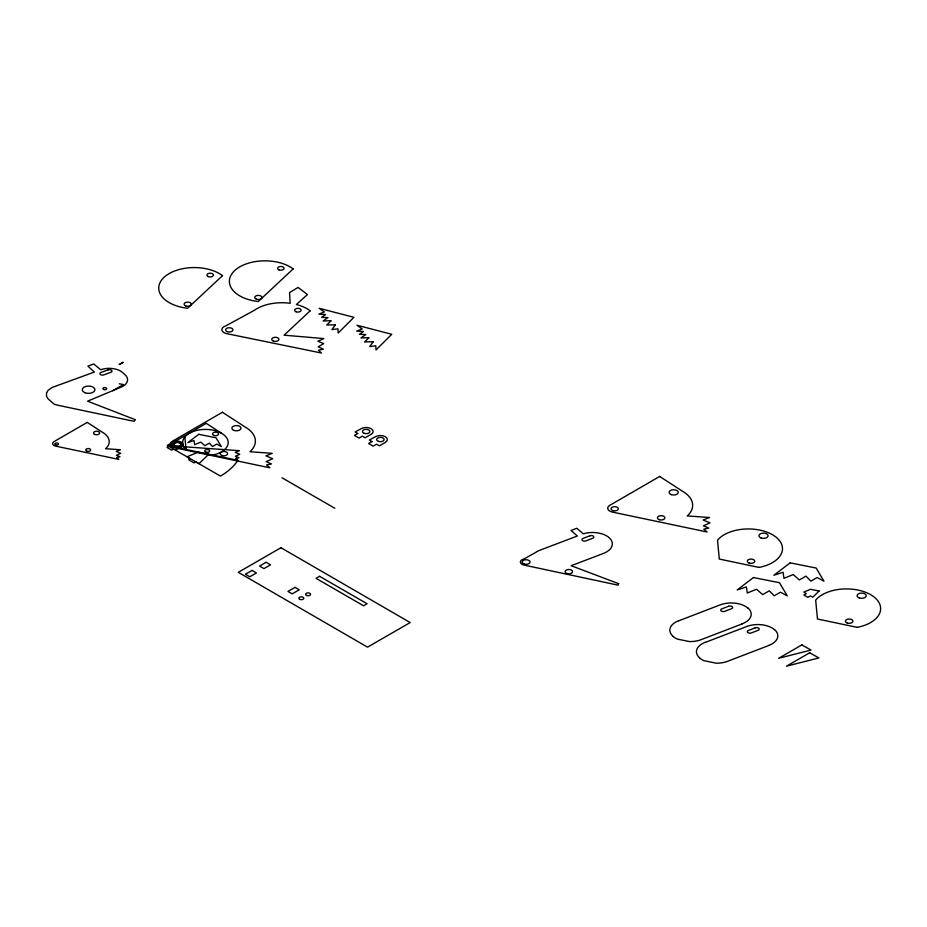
<?xml version="1.0" encoding="UTF-8"?>
<svg xmlns="http://www.w3.org/2000/svg" width="927" height="927" viewBox="0 0 927 927"><rect width="100%" height="100%" fill="white"/><g stroke="black" fill="none" stroke-linecap="round" stroke-linejoin="round"><path stroke-width="1.39" d="M189.328 433.257L206.211 423.326L221.518 433.257M168.923 446.374L167.034 447.463L171.669 450.151L173.558 449.05M175.4 450.116L181.333 446.687M801.948 644.844L778.668 658.274L811.021 650.082L801.843 644.902M809.792 652.724L786.525 666.165L818.865 657.961L809.688 652.782M189.56 433.129L172.955 442.573A4.716 2.723 0 0 0 174.647 447.081L237.822 460.348A74.681 43.117 0 0 1 220.452 476.096L167.242 445.412L173.384 442.098M112.746 390.696L123.465 384.531L119.293 383.79M678.761 620.789L720.152 604.891A20.035 11.564 0 0 1 747.927 608.124M742.168 623.906L700.777 639.792A20.255 11.692 0 0 1 689.584 641.6L677.266 639.074A19.664 11.356 0 0 1 673.199 636.525M705.366 642.376L746.756 626.49A20.035 11.564 0 0 1 774.543 629.711M768.784 645.493L727.394 661.391A20.255 11.692 0 0 1 716.189 663.199L703.883 660.661A19.664 11.356 0 0 1 699.804 658.124M167.636 445.597L239.409 450.696L235.238 452.399L239.722 454.276L235.388 456.246L238.946 457.764L235.632 458.448L237.822 460.348M282.028 477.776L334.844 508.274M184.879 436.895L186.072 449.479A22.769 13.14 0 0 1 194.994 430.87A22.769 13.14 0 0 1 226.42 437.474A22.769 13.14 0 0 1 212.538 455.041M699.862 658.1A19.479 11.251 0 0 1 705.296 642.307M774.682 629.665A19.71 11.379 0 0 1 768.703 645.424M673.257 636.501A19.479 11.251 0 0 1 678.68 620.719M748.077 608.066A19.71 11.379 0 0 1 742.087 623.825M46.605 392.758L46.408 395.447A16.002 9.247 0 0 0 48.807 399.514L54.357 404.299L58.25 405.319L134.091 421.322L135.412 419.746L87.578 401.182L120.093 387.579A16.002 9.247 0 0 0 125.122 374.832L122.746 372.654A16.002 9.247 0 0 0 100.672 369.757L93.812 363.975L87.903 366.13L94.345 372.051L52.121 387.474L48.053 390.337L46.605 392.758M618.599 583.662L618.008 585.146L524.392 565.157A5.724 3.302 0 0 1 520.395 562.121A5.724 3.302 0 0 1 524.022 558.935L535.47 552.573A19.78 11.414 0 0 1 540.012 550.186L577.359 536.003L571.009 530.476L576.814 528.251L583.245 533.825A19.78 11.414 0 0 1 609.549 538.077A19.78 11.414 0 0 1 603.407 553.442L571.159 565.702L618.599 583.662M335.342 324.798L331.947 329.606L337.938 328.83L338.204 332.99L353.929 317.324L319.131 308.274L324.346 311.982L318.876 314.137L325.609 314.554L321.611 317.324L327.949 317.602L323.141 320.985L331.206 320.719L326.744 324.983L335.342 324.798M373.175 341.75L369.769 346.559L375.771 345.794L376.038 349.942L391.762 334.288L356.965 325.238L362.179 328.934L356.71 331.09L363.442 331.507L359.444 334.288L365.771 334.554L360.974 337.938L369.039 337.671L364.578 341.936L373.175 341.75M819.097 590.997L812.794 597.197L810.441 595.899L807.846 597.336L803.848 595.03L806.293 593.628L803.836 592.098L810.522 589.282L819.097 590.997M208.691 454.357L199.027 463.627L195.898 461.901L194.033 462.897L188.702 459.815L190.371 458.853L187.103 456.814L198.03 452.202L208.691 454.357M222.515 275.643L187.636 308.251A35.539 20.521 0 0 1 164.033 277.312A35.539 20.521 0 0 1 222.515 275.643M293.164 268.9L258.274 301.518A35.539 20.521 0 0 1 234.67 270.58A35.539 20.521 0 0 1 293.164 268.9M310.186 310.8L284.102 335.18L323.859 338.575L317.961 341.206L323.72 343.616L318.181 346.837L323.361 349.189L318.413 350.232L321.414 353.013L226.883 333.674A7.323 4.229 0 0 1 221.912 330.082A7.323 4.229 0 0 1 225.574 325.991L254.288 310.348A35.539 20.521 0 0 1 290.174 303.291L289.525 292.584L298.1 287.44L307.428 294.554L296.408 304.508A35.539 20.521 0 0 1 310.186 310.8M198.76 434.311L187.891 442.585L194.021 440.58L194.624 444.624L200.823 442.121L204.89 445.702L209.293 443.164L212.561 446.513L216.756 444.079L221.286 446.547L216.084 437.776L198.76 434.311M753.489 577.533L737.197 589.943L746.397 586.942L747.289 593.002L756.594 589.259L762.689 594.624L769.294 590.812L774.196 595.841L780.488 592.202L787.29 595.899L779.491 582.735L753.489 577.533M790.163 562.851L773.871 575.261L783.072 572.26L783.964 578.321L793.269 574.566L799.364 579.943L805.969 576.13L810.87 581.148L817.162 577.509L823.964 581.206L816.166 568.042L790.163 562.851M87.231 422.388L53.975 441.634A4.716 2.723 0 0 0 55.666 446.13L118.841 459.41L116.651 457.509L119.965 456.814L116.408 455.296L120.742 453.338L116.257 451.461L120.44 449.757L105.608 448.703A22.769 13.14 0 0 0 102.549 432.318L87.231 422.388M222.41 412.26L172.526 441.136A7.08 4.079 0 0 0 175.076 447.88L269.827 467.799L266.547 464.948L271.518 463.917L266.176 461.634L272.677 458.691L265.945 455.864L272.214 453.326L249.977 451.739A34.148 19.722 0 0 0 245.377 427.162L222.41 412.26M659.688 476.443L609.792 505.319A7.08 4.079 0 0 0 612.341 512.063L707.092 531.982L703.813 529.132L708.784 528.1L703.442 525.818L709.955 522.874L703.211 520.047L709.479 517.509L687.255 515.922A34.148 19.722 0 0 0 682.654 491.345L659.688 476.443M123.071 362.318L119.34 364.473L123.071 362.318M357.718 433.488L354.415 435.389L359.062 438.077L362.364 436.165L365.145 437.776L371.078 434.346A6.964 4.021 0 0 0 371.078 428.668A6.964 4.021 0 0 0 361.24 428.668L355.099 431.97L357.718 433.488M371.947 441.542L368.598 443.477L373.233 446.154L376.594 444.218L379.375 445.829L385.308 442.399A6.964 4.021 0 0 0 385.308 436.721A6.964 4.021 0 0 0 375.47 436.721L369.328 440.024L371.947 441.542M280.951 547.718L238.309 572.33L367.532 647.162L410.174 622.55L280.951 547.718M252.063 570.406L245.412 574.242L249.815 576.791L256.466 572.944L252.063 570.406M266.142 562.283L259.583 566.073L263.975 568.61L270.545 564.821L266.142 562.283M295.018 587.37L287.973 591.438L292.179 593.871L299.224 589.804L295.018 587.37M319.583 576.316L316.061 578.344L363.593 605.783L367.104 603.755L319.583 576.316M589.815 535.806L583.118 538.378A2.584 1.495 0 0 0 582.399 540.453A2.584 1.495 0 0 0 585.98 540.87L592.677 538.297A2.584 1.495 0 0 0 593.407 536.223A2.584 1.495 0 0 0 589.815 535.806M728.576 606.27L721.878 608.842A2.584 1.495 0 0 0 721.16 610.916A2.584 1.495 0 0 0 724.74 611.333L731.438 608.761A2.584 1.495 0 0 0 732.168 606.687A2.584 1.495 0 0 0 728.576 606.27M755.181 627.869L748.483 630.441A2.584 1.495 0 0 0 747.765 632.504A2.584 1.495 0 0 0 751.345 632.921L758.054 630.348A2.584 1.495 0 0 0 758.773 628.286A2.584 1.495 0 0 0 755.181 627.869M108.111 369.885L101.089 372.434A2.514 1.448 0 0 0 100.301 374.438A2.514 1.448 0 0 0 103.766 374.89L110.788 372.341A2.514 1.448 0 0 0 111.576 370.337A2.514 1.448 0 0 0 108.111 369.885M759.016 567.405L719.306 559.051L717.521 540.174A34.148 19.722 0 0 1 773.975 535.644A34.148 19.722 0 0 1 759.016 567.405M857.185 627.347L817.475 619.004L815.679 600.128A34.148 19.722 0 0 1 872.133 595.597A34.148 19.722 0 0 1 857.185 627.347M566.965 573.512A3.731 2.155 0 0 0 572.573 571.646A3.731 2.155 0 0 0 566.965 569.781A3.731 2.155 0 0 0 566.965 573.512M523.975 563.929A3.951 2.283 0 0 0 530.059 562.11A3.951 2.283 0 0 0 524.288 559.989A3.951 2.283 0 0 0 523.975 563.929M612.654 510.522A3.662 2.109 0 0 0 618.355 508.923A3.662 2.109 0 0 0 613.106 506.872A3.662 2.109 0 0 0 612.654 510.522M659.306 519.699A3.731 2.155 0 0 0 664.902 517.834A3.731 2.155 0 0 0 659.306 515.957A3.731 2.155 0 0 0 659.306 519.699M671.357 494.636A4.577 2.642 0 0 0 678.263 492.399A4.577 2.642 0 0 0 671.438 490.07A4.577 2.642 0 0 0 671.357 494.636M86.825 451.159A2.491 1.437 0 0 0 90.707 450.07A2.491 1.437 0 0 0 87.138 448.68A2.491 1.437 0 0 0 86.825 451.159M95.017 434.52A3.048 1.761 0 0 0 99.618 433.013A3.048 1.761 0 0 0 95.064 431.461A3.048 1.761 0 0 0 95.017 434.52M55.771 444.96A1.866 1.078 0 0 0 58.563 444.021A1.866 1.078 0 0 0 55.771 443.094A1.866 1.078 0 0 0 55.771 444.96M378.517 441.403A3.731 2.155 0 0 0 384.114 439.537A3.731 2.155 0 0 0 378.517 437.66A3.731 2.155 0 0 0 378.517 441.403M761.194 538.031A4.577 2.642 0 0 0 768.101 535.783A4.577 2.642 0 0 0 761.276 533.454A4.577 2.642 0 0 0 761.194 538.031M749.143 563.083A3.731 2.155 0 0 0 754.74 561.217A3.731 2.155 0 0 0 749.143 559.352A3.731 2.155 0 0 0 749.143 563.083M847.301 623.037A3.731 2.155 0 0 0 852.898 621.171A3.731 2.155 0 0 0 847.301 619.306A3.731 2.155 0 0 0 847.301 623.037M859.352 597.985A4.577 2.642 0 0 0 866.258 595.737A4.577 2.642 0 0 0 859.433 593.407A4.577 2.642 0 0 0 859.352 597.985M85.064 392.758A6.362 3.673 0 0 0 94.948 389.954A6.362 3.673 0 0 0 85.782 386.42A6.362 3.673 0 0 0 85.064 392.758M103.766 389.549A1.866 1.078 0 0 0 106.675 388.726A1.866 1.078 0 0 0 103.998 387.683A1.866 1.078 0 0 0 103.766 389.549M174.554 447.208A5.62 3.244 0 0 0 182.978 444.392A5.62 3.244 0 0 0 174.554 441.588A5.62 3.244 0 0 0 174.554 447.208M213.998 435.458A3.048 1.761 0 0 0 218.598 433.963A3.048 1.761 0 0 0 214.044 432.411A3.048 1.761 0 0 0 213.998 435.458M205.806 452.109A2.491 1.437 0 0 0 209.687 451.02A2.491 1.437 0 0 0 206.118 449.63A2.491 1.437 0 0 0 205.806 452.109M175.261 446.177A3.731 2.155 0 0 0 181.089 444.554A3.731 2.155 0 0 0 175.724 442.457A3.731 2.155 0 0 0 175.261 446.177M300.07 599.468A2.468 1.425 0 0 0 303.801 598.251A2.468 1.425 0 0 0 300.116 597A2.468 1.425 0 0 0 300.07 599.468M306.849 595.551A2.468 1.425 0 0 0 310.568 594.346A2.468 1.425 0 0 0 306.895 593.083A2.468 1.425 0 0 0 306.849 595.551M364.299 433.373A3.731 2.155 0 0 0 369.896 431.507A3.731 2.155 0 0 0 364.299 429.641A3.731 2.155 0 0 0 364.299 433.373M234.091 430.452A4.577 2.642 0 0 0 240.985 428.216A4.577 2.642 0 0 0 234.172 425.887A4.577 2.642 0 0 0 234.091 430.452M221.808 455.435A3.731 2.155 0 0 0 227.625 453.801A3.731 2.155 0 0 0 222.271 451.704A3.731 2.155 0 0 0 221.808 455.435M175.388 446.339A3.662 2.109 0 0 0 181.089 444.74A3.662 2.109 0 0 0 175.84 442.689A3.662 2.109 0 0 0 175.388 446.339M227.405 331.692A3.685 2.132 0 0 0 232.967 329.885A3.685 2.132 0 0 0 227.474 328.007A3.685 2.132 0 0 0 227.405 331.692M296.095 311.773A3.233 1.866 0 0 0 301.113 310.348A3.233 1.866 0 0 0 296.455 308.552A3.233 1.866 0 0 0 296.095 311.773M273.372 341.078A3.581 2.074 0 0 0 278.923 339.467A3.581 2.074 0 0 0 273.72 337.498A3.581 2.074 0 0 0 273.372 341.078M185.713 305.922A3.581 2.074 0 0 0 191.252 304.311A3.581 2.074 0 0 0 186.06 302.341A3.581 2.074 0 0 0 185.713 305.922M208.436 276.617A3.233 1.866 0 0 0 213.442 275.192A3.233 1.866 0 0 0 208.795 273.395A3.233 1.866 0 0 0 208.436 276.617M256.362 299.189A3.581 2.074 0 0 0 261.901 297.579A3.581 2.074 0 0 0 256.709 295.609A3.581 2.074 0 0 0 256.362 299.189M279.073 269.884A3.233 1.866 0 0 0 284.091 268.459A3.233 1.866 0 0 0 279.444 266.663A3.233 1.866 0 0 0 279.073 269.884"/></g></svg>
